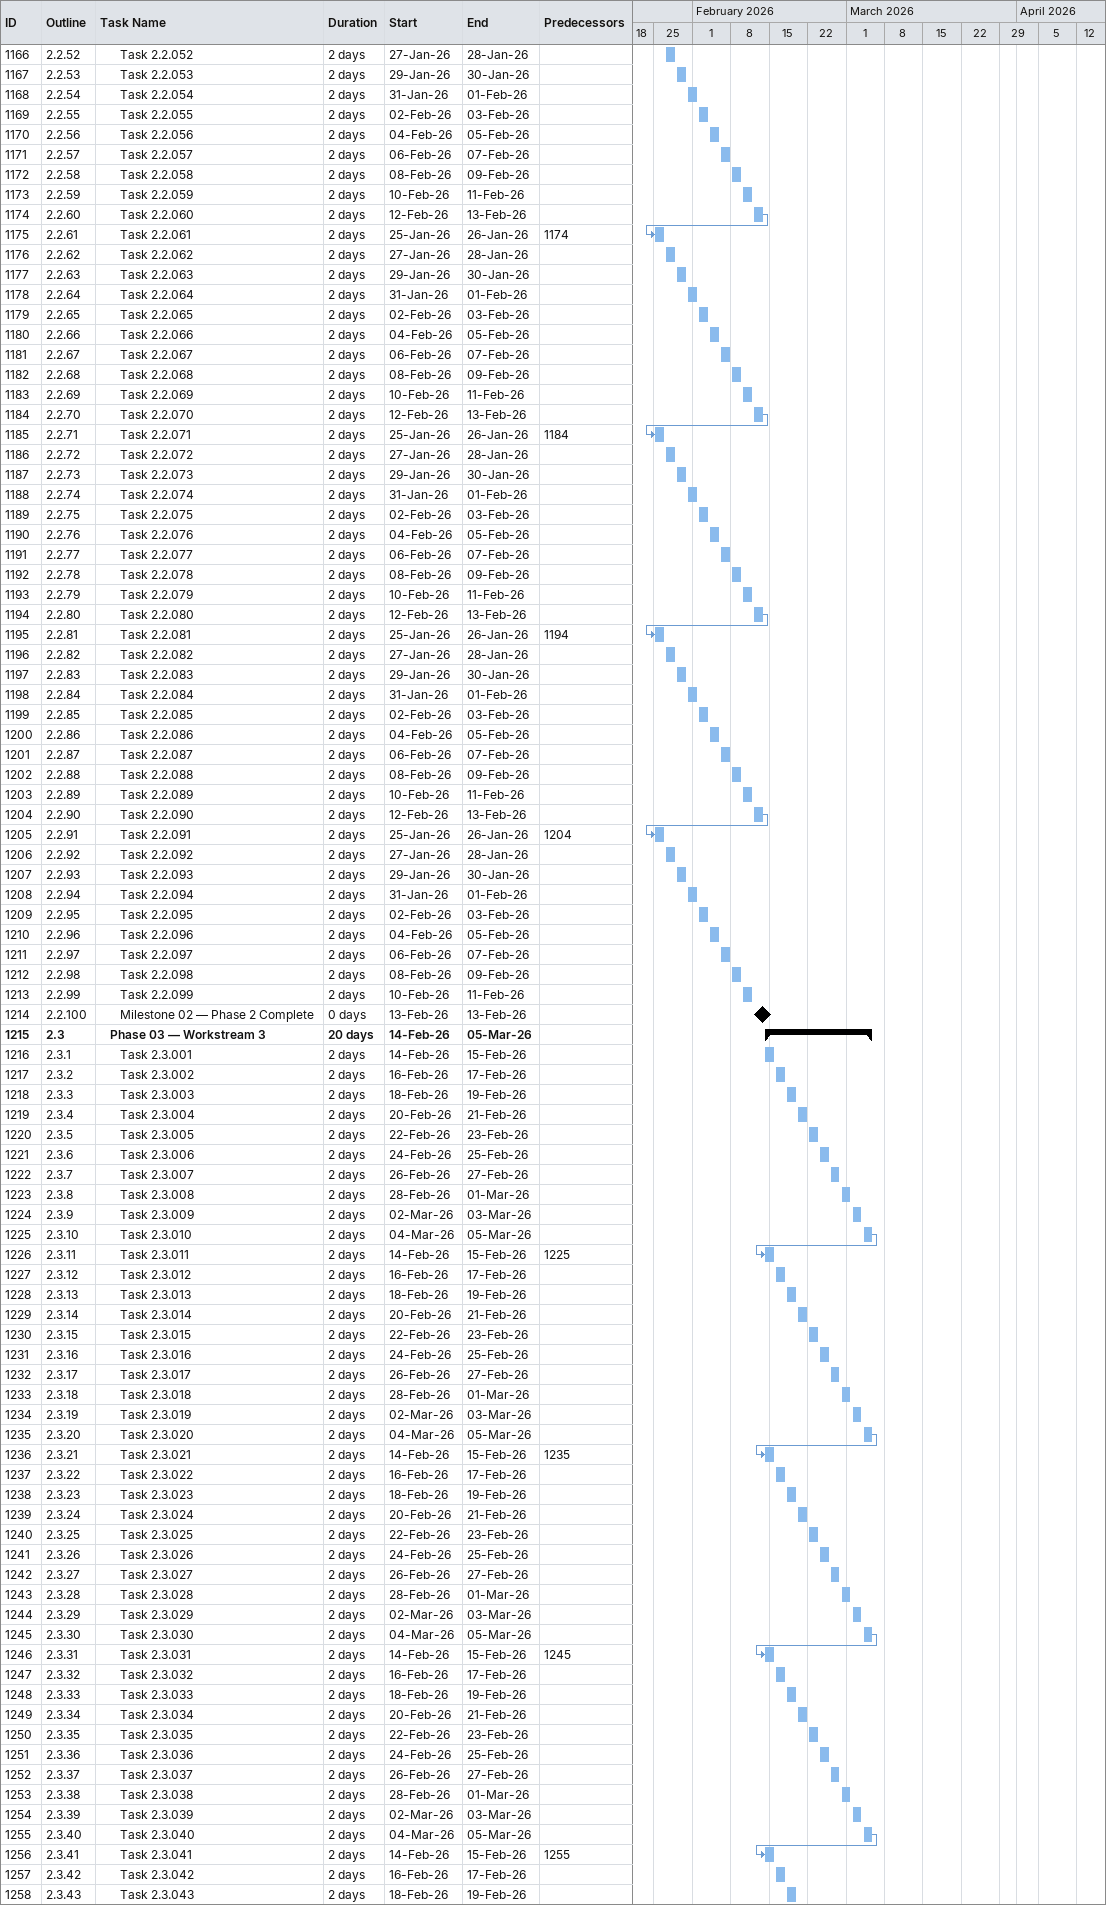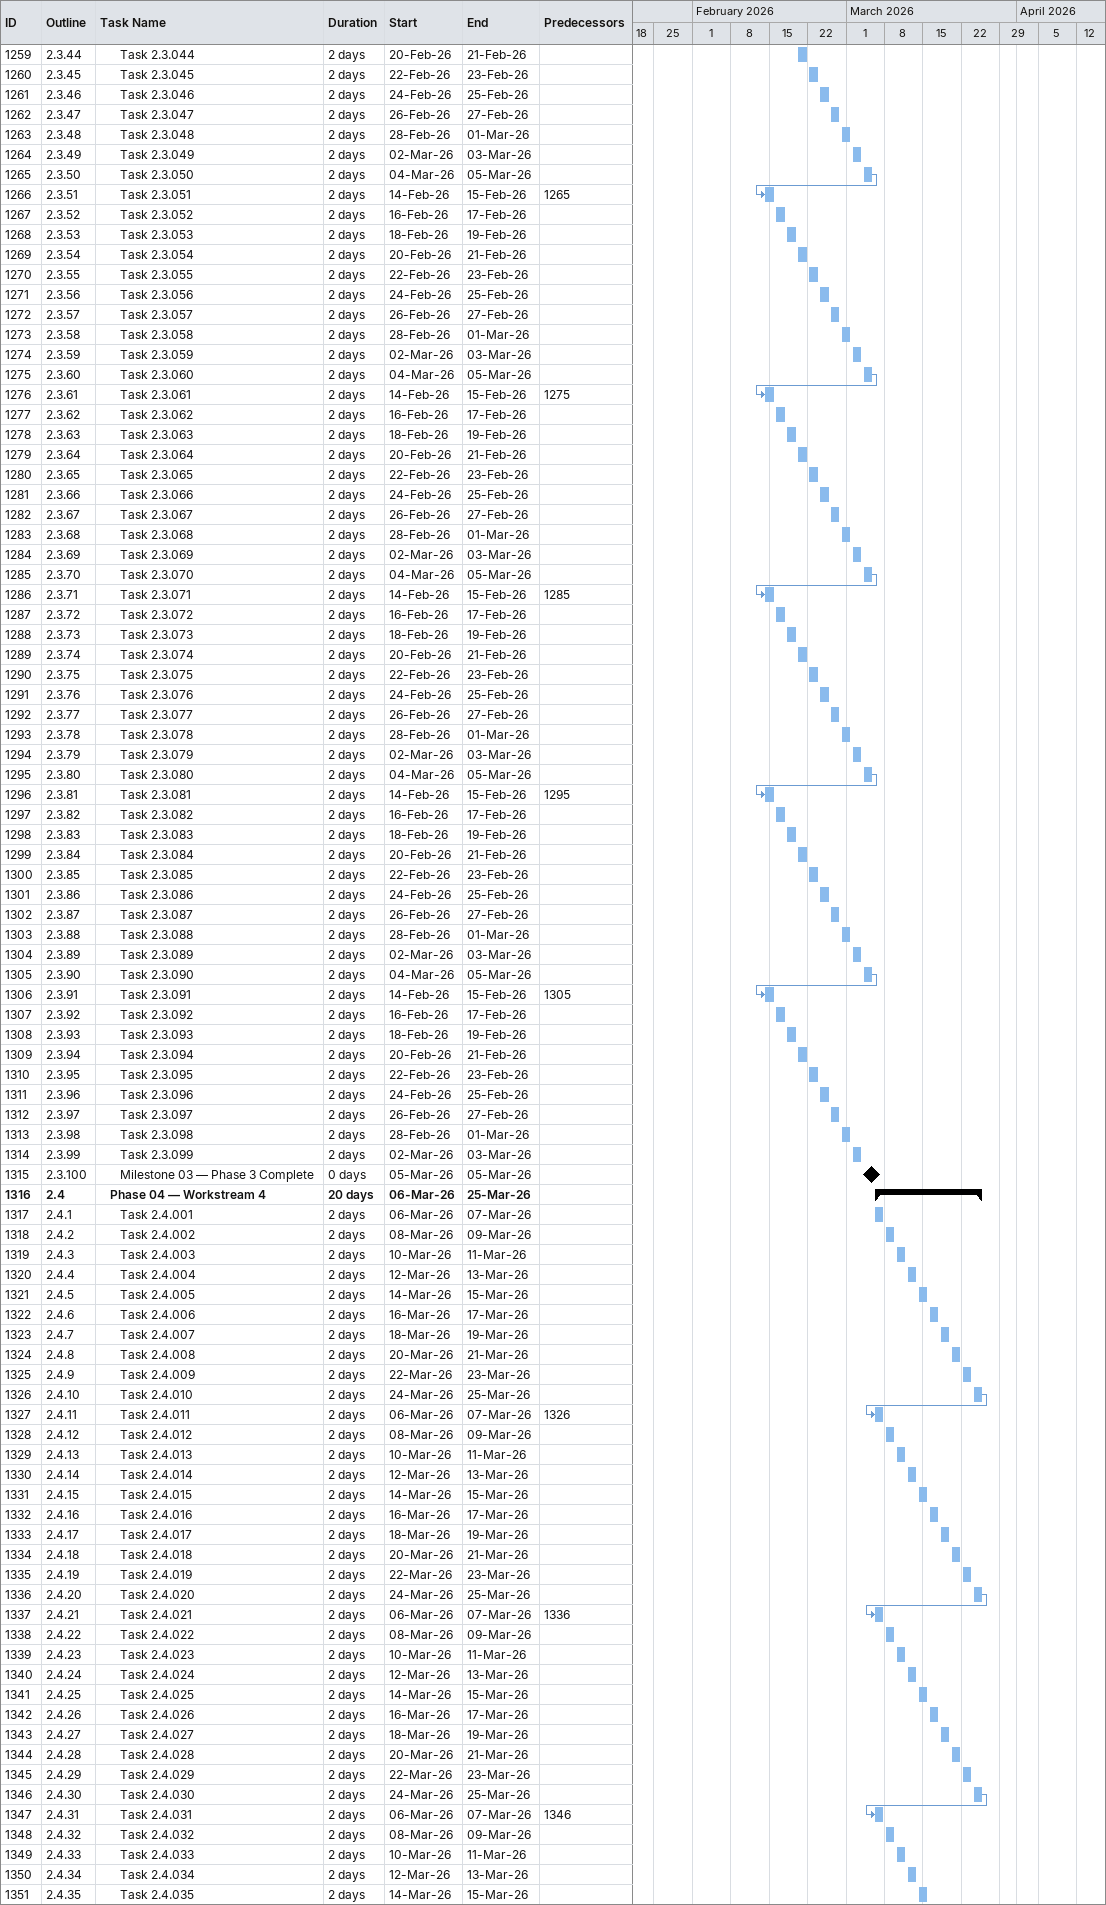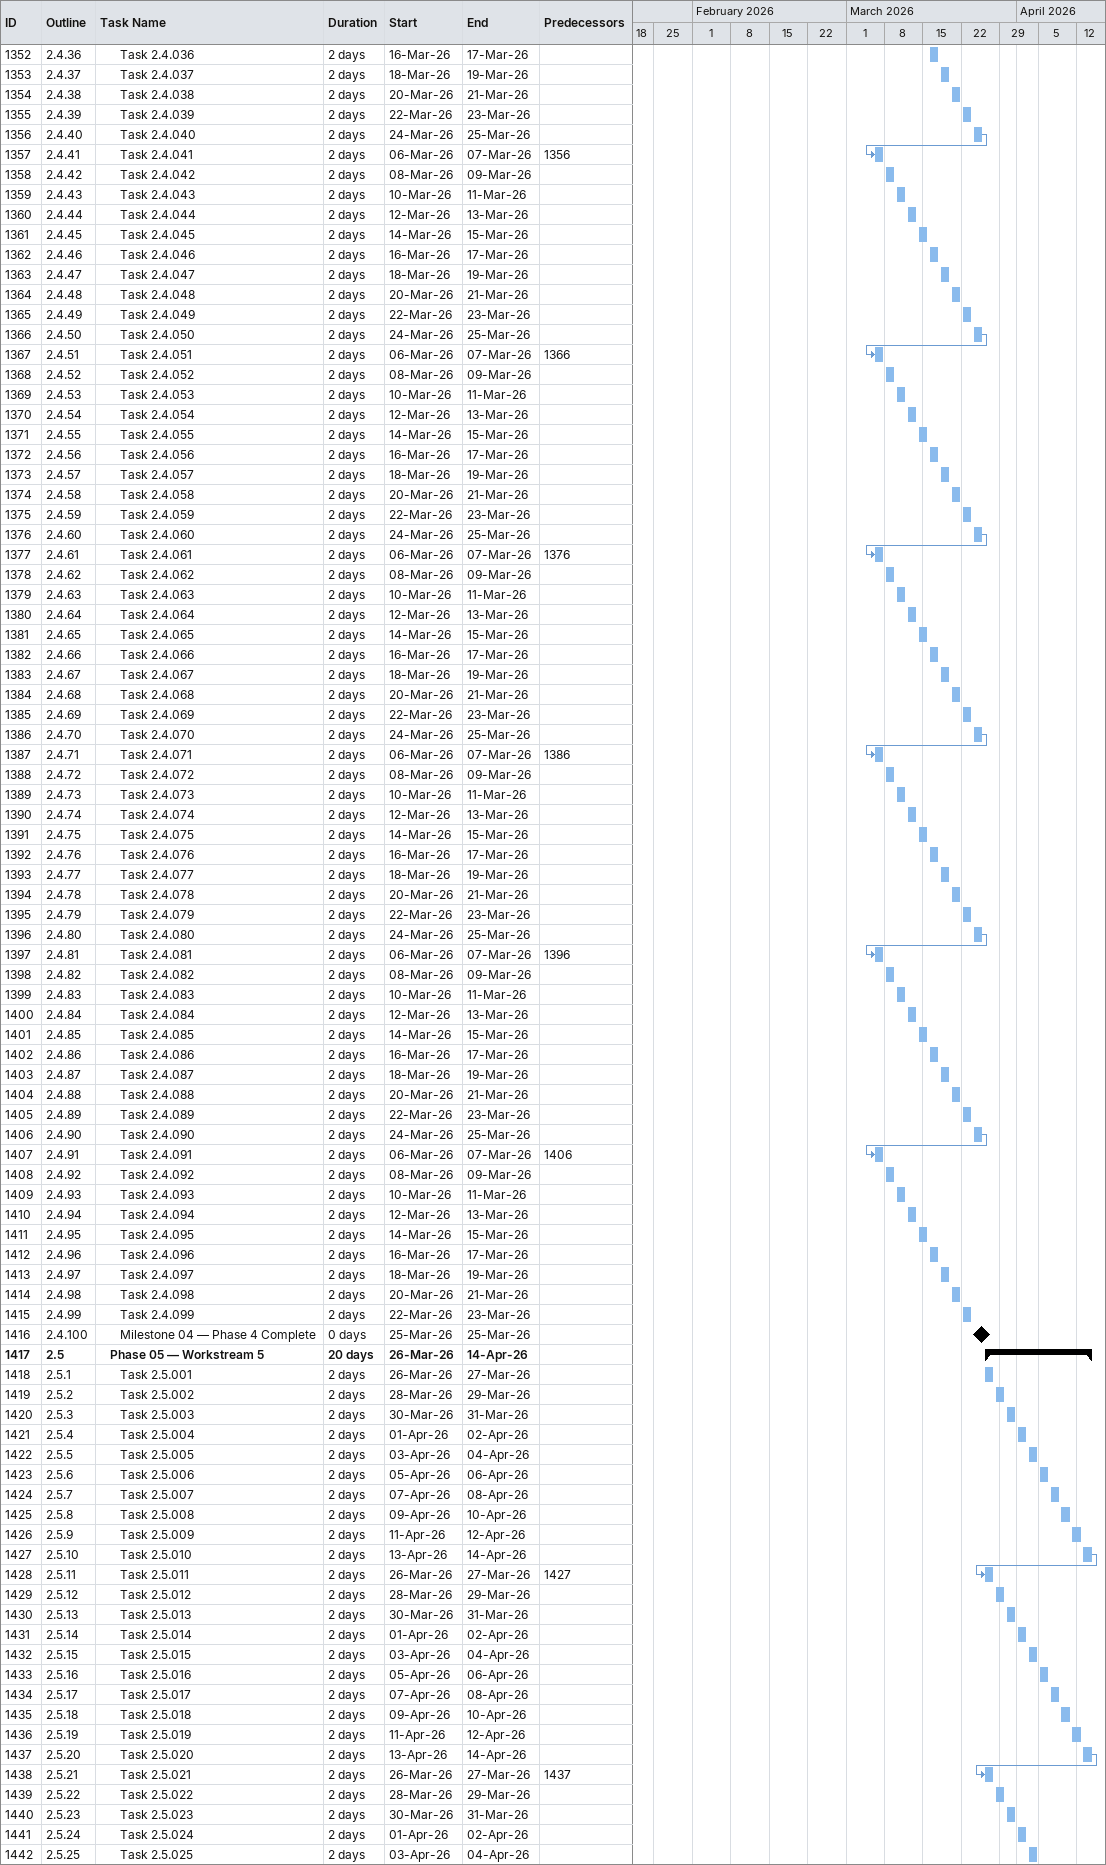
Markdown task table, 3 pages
| ID | WBS | Task | Duration | Start | Finish | Predecessors |
|---|---|---|---|---|---|---|
| 1166 | 2.2.52 | Task 2.2.052 | 2d | 2026-01-27 | 2026-01-28 |  |
| 1167 | 2.2.53 | Task 2.2.053 | 2d | 2026-01-29 | 2026-01-30 |  |
| 1168 | 2.2.54 | Task 2.2.054 | 2d | 2026-01-31 | 2026-02-01 |  |
| 1169 | 2.2.55 | Task 2.2.055 | 2d | 2026-02-02 | 2026-02-03 |  |
| 1170 | 2.2.56 | Task 2.2.056 | 2d | 2026-02-04 | 2026-02-05 |  |
| 1171 | 2.2.57 | Task 2.2.057 | 2d | 2026-02-06 | 2026-02-07 |  |
| 1172 | 2.2.58 | Task 2.2.058 | 2d | 2026-02-08 | 2026-02-09 |  |
| 1173 | 2.2.59 | Task 2.2.059 | 2d | 2026-02-10 | 2026-02-11 |  |
| 1174 | 2.2.60 | Task 2.2.060 | 2d | 2026-02-12 | 2026-02-13 |  |
| 1175 | 2.2.61 | Task 2.2.061 | 2d | 2026-01-25 | 2026-01-26 | 1174 |
| 1176 | 2.2.62 | Task 2.2.062 | 2d | 2026-01-27 | 2026-01-28 |  |
| 1177 | 2.2.63 | Task 2.2.063 | 2d | 2026-01-29 | 2026-01-30 |  |
| 1178 | 2.2.64 | Task 2.2.064 | 2d | 2026-01-31 | 2026-02-01 |  |
| 1179 | 2.2.65 | Task 2.2.065 | 2d | 2026-02-02 | 2026-02-03 |  |
| 1180 | 2.2.66 | Task 2.2.066 | 2d | 2026-02-04 | 2026-02-05 |  |
| 1181 | 2.2.67 | Task 2.2.067 | 2d | 2026-02-06 | 2026-02-07 |  |
| 1182 | 2.2.68 | Task 2.2.068 | 2d | 2026-02-08 | 2026-02-09 |  |
| 1183 | 2.2.69 | Task 2.2.069 | 2d | 2026-02-10 | 2026-02-11 |  |
| 1184 | 2.2.70 | Task 2.2.070 | 2d | 2026-02-12 | 2026-02-13 |  |
| 1185 | 2.2.71 | Task 2.2.071 | 2d | 2026-01-25 | 2026-01-26 | 1184 |
| 1186 | 2.2.72 | Task 2.2.072 | 2d | 2026-01-27 | 2026-01-28 |  |
| 1187 | 2.2.73 | Task 2.2.073 | 2d | 2026-01-29 | 2026-01-30 |  |
| 1188 | 2.2.74 | Task 2.2.074 | 2d | 2026-01-31 | 2026-02-01 |  |
| 1189 | 2.2.75 | Task 2.2.075 | 2d | 2026-02-02 | 2026-02-03 |  |
| 1190 | 2.2.76 | Task 2.2.076 | 2d | 2026-02-04 | 2026-02-05 |  |
| 1191 | 2.2.77 | Task 2.2.077 | 2d | 2026-02-06 | 2026-02-07 |  |
| 1192 | 2.2.78 | Task 2.2.078 | 2d | 2026-02-08 | 2026-02-09 |  |
| 1193 | 2.2.79 | Task 2.2.079 | 2d | 2026-02-10 | 2026-02-11 |  |
| 1194 | 2.2.80 | Task 2.2.080 | 2d | 2026-02-12 | 2026-02-13 |  |
| 1195 | 2.2.81 | Task 2.2.081 | 2d | 2026-01-25 | 2026-01-26 | 1194 |
| 1196 | 2.2.82 | Task 2.2.082 | 2d | 2026-01-27 | 2026-01-28 |  |
| 1197 | 2.2.83 | Task 2.2.083 | 2d | 2026-01-29 | 2026-01-30 |  |
| 1198 | 2.2.84 | Task 2.2.084 | 2d | 2026-01-31 | 2026-02-01 |  |
| 1199 | 2.2.85 | Task 2.2.085 | 2d | 2026-02-02 | 2026-02-03 |  |
| 1200 | 2.2.86 | Task 2.2.086 | 2d | 2026-02-04 | 2026-02-05 |  |
| 1201 | 2.2.87 | Task 2.2.087 | 2d | 2026-02-06 | 2026-02-07 |  |
| 1202 | 2.2.88 | Task 2.2.088 | 2d | 2026-02-08 | 2026-02-09 |  |
| 1203 | 2.2.89 | Task 2.2.089 | 2d | 2026-02-10 | 2026-02-11 |  |
| 1204 | 2.2.90 | Task 2.2.090 | 2d | 2026-02-12 | 2026-02-13 |  |
| 1205 | 2.2.91 | Task 2.2.091 | 2d | 2026-01-25 | 2026-01-26 | 1204 |
| 1206 | 2.2.92 | Task 2.2.092 | 2d | 2026-01-27 | 2026-01-28 |  |
| 1207 | 2.2.93 | Task 2.2.093 | 2d | 2026-01-29 | 2026-01-30 |  |
| 1208 | 2.2.94 | Task 2.2.094 | 2d | 2026-01-31 | 2026-02-01 |  |
| 1209 | 2.2.95 | Task 2.2.095 | 2d | 2026-02-02 | 2026-02-03 |  |
| 1210 | 2.2.96 | Task 2.2.096 | 2d | 2026-02-04 | 2026-02-05 |  |
| 1211 | 2.2.97 | Task 2.2.097 | 2d | 2026-02-06 | 2026-02-07 |  |
| 1212 | 2.2.98 | Task 2.2.098 | 2d | 2026-02-08 | 2026-02-09 |  |
| 1213 | 2.2.99 | Task 2.2.099 | 2d | 2026-02-10 | 2026-02-11 |  |
| 1214 | 2.2.100 | Milestone 02 — Phase 2 Complete | 0d | 2026-02-13 | 2026-02-13 |  |
| 1215 | 2.3 | **Phase 03 — Workstream 3** | 20d | 2026-02-14 | 2026-03-05 |  |
| 1216 | 2.3.1 | Task 2.3.001 | 2d | 2026-02-14 | 2026-02-15 |  |
| 1217 | 2.3.2 | Task 2.3.002 | 2d | 2026-02-16 | 2026-02-17 |  |
| 1218 | 2.3.3 | Task 2.3.003 | 2d | 2026-02-18 | 2026-02-19 |  |
| 1219 | 2.3.4 | Task 2.3.004 | 2d | 2026-02-20 | 2026-02-21 |  |
| 1220 | 2.3.5 | Task 2.3.005 | 2d | 2026-02-22 | 2026-02-23 |  |
| 1221 | 2.3.6 | Task 2.3.006 | 2d | 2026-02-24 | 2026-02-25 |  |
| 1222 | 2.3.7 | Task 2.3.007 | 2d | 2026-02-26 | 2026-02-27 |  |
| 1223 | 2.3.8 | Task 2.3.008 | 2d | 2026-02-28 | 2026-03-01 |  |
| 1224 | 2.3.9 | Task 2.3.009 | 2d | 2026-03-02 | 2026-03-03 |  |
| 1225 | 2.3.10 | Task 2.3.010 | 2d | 2026-03-04 | 2026-03-05 |  |
| 1226 | 2.3.11 | Task 2.3.011 | 2d | 2026-02-14 | 2026-02-15 | 1225 |
| 1227 | 2.3.12 | Task 2.3.012 | 2d | 2026-02-16 | 2026-02-17 |  |
| 1228 | 2.3.13 | Task 2.3.013 | 2d | 2026-02-18 | 2026-02-19 |  |
| 1229 | 2.3.14 | Task 2.3.014 | 2d | 2026-02-20 | 2026-02-21 |  |
| 1230 | 2.3.15 | Task 2.3.015 | 2d | 2026-02-22 | 2026-02-23 |  |
| 1231 | 2.3.16 | Task 2.3.016 | 2d | 2026-02-24 | 2026-02-25 |  |
| 1232 | 2.3.17 | Task 2.3.017 | 2d | 2026-02-26 | 2026-02-27 |  |
| 1233 | 2.3.18 | Task 2.3.018 | 2d | 2026-02-28 | 2026-03-01 |  |
| 1234 | 2.3.19 | Task 2.3.019 | 2d | 2026-03-02 | 2026-03-03 |  |
| 1235 | 2.3.20 | Task 2.3.020 | 2d | 2026-03-04 | 2026-03-05 |  |
| 1236 | 2.3.21 | Task 2.3.021 | 2d | 2026-02-14 | 2026-02-15 | 1235 |
| 1237 | 2.3.22 | Task 2.3.022 | 2d | 2026-02-16 | 2026-02-17 |  |
| 1238 | 2.3.23 | Task 2.3.023 | 2d | 2026-02-18 | 2026-02-19 |  |
| 1239 | 2.3.24 | Task 2.3.024 | 2d | 2026-02-20 | 2026-02-21 |  |
| 1240 | 2.3.25 | Task 2.3.025 | 2d | 2026-02-22 | 2026-02-23 |  |
| 1241 | 2.3.26 | Task 2.3.026 | 2d | 2026-02-24 | 2026-02-25 |  |
| 1242 | 2.3.27 | Task 2.3.027 | 2d | 2026-02-26 | 2026-02-27 |  |
| 1243 | 2.3.28 | Task 2.3.028 | 2d | 2026-02-28 | 2026-03-01 |  |
| 1244 | 2.3.29 | Task 2.3.029 | 2d | 2026-03-02 | 2026-03-03 |  |
| 1245 | 2.3.30 | Task 2.3.030 | 2d | 2026-03-04 | 2026-03-05 |  |
| 1246 | 2.3.31 | Task 2.3.031 | 2d | 2026-02-14 | 2026-02-15 | 1245 |
| 1247 | 2.3.32 | Task 2.3.032 | 2d | 2026-02-16 | 2026-02-17 |  |
| 1248 | 2.3.33 | Task 2.3.033 | 2d | 2026-02-18 | 2026-02-19 |  |
| 1249 | 2.3.34 | Task 2.3.034 | 2d | 2026-02-20 | 2026-02-21 |  |
| 1250 | 2.3.35 | Task 2.3.035 | 2d | 2026-02-22 | 2026-02-23 |  |
| 1251 | 2.3.36 | Task 2.3.036 | 2d | 2026-02-24 | 2026-02-25 |  |
| 1252 | 2.3.37 | Task 2.3.037 | 2d | 2026-02-26 | 2026-02-27 |  |
| 1253 | 2.3.38 | Task 2.3.038 | 2d | 2026-02-28 | 2026-03-01 |  |
| 1254 | 2.3.39 | Task 2.3.039 | 2d | 2026-03-02 | 2026-03-03 |  |
| 1255 | 2.3.40 | Task 2.3.040 | 2d | 2026-03-04 | 2026-03-05 |  |
| 1256 | 2.3.41 | Task 2.3.041 | 2d | 2026-02-14 | 2026-02-15 | 1255 |
| 1257 | 2.3.42 | Task 2.3.042 | 2d | 2026-02-16 | 2026-02-17 |  |
| 1258 | 2.3.43 | Task 2.3.043 | 2d | 2026-02-18 | 2026-02-19 |  |
| 1259 | 2.3.44 | Task 2.3.044 | 2d | 2026-02-20 | 2026-02-21 |  |
| 1260 | 2.3.45 | Task 2.3.045 | 2d | 2026-02-22 | 2026-02-23 |  |
| 1261 | 2.3.46 | Task 2.3.046 | 2d | 2026-02-24 | 2026-02-25 |  |
| 1262 | 2.3.47 | Task 2.3.047 | 2d | 2026-02-26 | 2026-02-27 |  |
| 1263 | 2.3.48 | Task 2.3.048 | 2d | 2026-02-28 | 2026-03-01 |  |
| 1264 | 2.3.49 | Task 2.3.049 | 2d | 2026-03-02 | 2026-03-03 |  |
| 1265 | 2.3.50 | Task 2.3.050 | 2d | 2026-03-04 | 2026-03-05 |  |
| 1266 | 2.3.51 | Task 2.3.051 | 2d | 2026-02-14 | 2026-02-15 | 1265 |
| 1267 | 2.3.52 | Task 2.3.052 | 2d | 2026-02-16 | 2026-02-17 |  |
| 1268 | 2.3.53 | Task 2.3.053 | 2d | 2026-02-18 | 2026-02-19 |  |
| 1269 | 2.3.54 | Task 2.3.054 | 2d | 2026-02-20 | 2026-02-21 |  |
| 1270 | 2.3.55 | Task 2.3.055 | 2d | 2026-02-22 | 2026-02-23 |  |
| 1271 | 2.3.56 | Task 2.3.056 | 2d | 2026-02-24 | 2026-02-25 |  |
| 1272 | 2.3.57 | Task 2.3.057 | 2d | 2026-02-26 | 2026-02-27 |  |
| 1273 | 2.3.58 | Task 2.3.058 | 2d | 2026-02-28 | 2026-03-01 |  |
| 1274 | 2.3.59 | Task 2.3.059 | 2d | 2026-03-02 | 2026-03-03 |  |
| 1275 | 2.3.60 | Task 2.3.060 | 2d | 2026-03-04 | 2026-03-05 |  |
| 1276 | 2.3.61 | Task 2.3.061 | 2d | 2026-02-14 | 2026-02-15 | 1275 |
| 1277 | 2.3.62 | Task 2.3.062 | 2d | 2026-02-16 | 2026-02-17 |  |
| 1278 | 2.3.63 | Task 2.3.063 | 2d | 2026-02-18 | 2026-02-19 |  |
| 1279 | 2.3.64 | Task 2.3.064 | 2d | 2026-02-20 | 2026-02-21 |  |
| 1280 | 2.3.65 | Task 2.3.065 | 2d | 2026-02-22 | 2026-02-23 |  |
| 1281 | 2.3.66 | Task 2.3.066 | 2d | 2026-02-24 | 2026-02-25 |  |
| 1282 | 2.3.67 | Task 2.3.067 | 2d | 2026-02-26 | 2026-02-27 |  |
| 1283 | 2.3.68 | Task 2.3.068 | 2d | 2026-02-28 | 2026-03-01 |  |
| 1284 | 2.3.69 | Task 2.3.069 | 2d | 2026-03-02 | 2026-03-03 |  |
| 1285 | 2.3.70 | Task 2.3.070 | 2d | 2026-03-04 | 2026-03-05 |  |
| 1286 | 2.3.71 | Task 2.3.071 | 2d | 2026-02-14 | 2026-02-15 | 1285 |
| 1287 | 2.3.72 | Task 2.3.072 | 2d | 2026-02-16 | 2026-02-17 |  |
| 1288 | 2.3.73 | Task 2.3.073 | 2d | 2026-02-18 | 2026-02-19 |  |
| 1289 | 2.3.74 | Task 2.3.074 | 2d | 2026-02-20 | 2026-02-21 |  |
| 1290 | 2.3.75 | Task 2.3.075 | 2d | 2026-02-22 | 2026-02-23 |  |
| 1291 | 2.3.76 | Task 2.3.076 | 2d | 2026-02-24 | 2026-02-25 |  |
| 1292 | 2.3.77 | Task 2.3.077 | 2d | 2026-02-26 | 2026-02-27 |  |
| 1293 | 2.3.78 | Task 2.3.078 | 2d | 2026-02-28 | 2026-03-01 |  |
| 1294 | 2.3.79 | Task 2.3.079 | 2d | 2026-03-02 | 2026-03-03 |  |
| 1295 | 2.3.80 | Task 2.3.080 | 2d | 2026-03-04 | 2026-03-05 |  |
| 1296 | 2.3.81 | Task 2.3.081 | 2d | 2026-02-14 | 2026-02-15 | 1295 |
| 1297 | 2.3.82 | Task 2.3.082 | 2d | 2026-02-16 | 2026-02-17 |  |
| 1298 | 2.3.83 | Task 2.3.083 | 2d | 2026-02-18 | 2026-02-19 |  |
| 1299 | 2.3.84 | Task 2.3.084 | 2d | 2026-02-20 | 2026-02-21 |  |
| 1300 | 2.3.85 | Task 2.3.085 | 2d | 2026-02-22 | 2026-02-23 |  |
| 1301 | 2.3.86 | Task 2.3.086 | 2d | 2026-02-24 | 2026-02-25 |  |
| 1302 | 2.3.87 | Task 2.3.087 | 2d | 2026-02-26 | 2026-02-27 |  |
| 1303 | 2.3.88 | Task 2.3.088 | 2d | 2026-02-28 | 2026-03-01 |  |
| 1304 | 2.3.89 | Task 2.3.089 | 2d | 2026-03-02 | 2026-03-03 |  |
| 1305 | 2.3.90 | Task 2.3.090 | 2d | 2026-03-04 | 2026-03-05 |  |
| 1306 | 2.3.91 | Task 2.3.091 | 2d | 2026-02-14 | 2026-02-15 | 1305 |
| 1307 | 2.3.92 | Task 2.3.092 | 2d | 2026-02-16 | 2026-02-17 |  |
| 1308 | 2.3.93 | Task 2.3.093 | 2d | 2026-02-18 | 2026-02-19 |  |
| 1309 | 2.3.94 | Task 2.3.094 | 2d | 2026-02-20 | 2026-02-21 |  |
| 1310 | 2.3.95 | Task 2.3.095 | 2d | 2026-02-22 | 2026-02-23 |  |
| 1311 | 2.3.96 | Task 2.3.096 | 2d | 2026-02-24 | 2026-02-25 |  |
| 1312 | 2.3.97 | Task 2.3.097 | 2d | 2026-02-26 | 2026-02-27 |  |
| 1313 | 2.3.98 | Task 2.3.098 | 2d | 2026-02-28 | 2026-03-01 |  |
| 1314 | 2.3.99 | Task 2.3.099 | 2d | 2026-03-02 | 2026-03-03 |  |
| 1315 | 2.3.100 | Milestone 03 — Phase 3 Complete | 0d | 2026-03-05 | 2026-03-05 |  |
| 1316 | 2.4 | **Phase 04 — Workstream 4** | 20d | 2026-03-06 | 2026-03-25 |  |
| 1317 | 2.4.1 | Task 2.4.001 | 2d | 2026-03-06 | 2026-03-07 |  |
| 1318 | 2.4.2 | Task 2.4.002 | 2d | 2026-03-08 | 2026-03-09 |  |
| 1319 | 2.4.3 | Task 2.4.003 | 2d | 2026-03-10 | 2026-03-11 |  |
| 1320 | 2.4.4 | Task 2.4.004 | 2d | 2026-03-12 | 2026-03-13 |  |
| 1321 | 2.4.5 | Task 2.4.005 | 2d | 2026-03-14 | 2026-03-15 |  |
| 1322 | 2.4.6 | Task 2.4.006 | 2d | 2026-03-16 | 2026-03-17 |  |
| 1323 | 2.4.7 | Task 2.4.007 | 2d | 2026-03-18 | 2026-03-19 |  |
| 1324 | 2.4.8 | Task 2.4.008 | 2d | 2026-03-20 | 2026-03-21 |  |
| 1325 | 2.4.9 | Task 2.4.009 | 2d | 2026-03-22 | 2026-03-23 |  |
| 1326 | 2.4.10 | Task 2.4.010 | 2d | 2026-03-24 | 2026-03-25 |  |
| 1327 | 2.4.11 | Task 2.4.011 | 2d | 2026-03-06 | 2026-03-07 | 1326 |
| 1328 | 2.4.12 | Task 2.4.012 | 2d | 2026-03-08 | 2026-03-09 |  |
| 1329 | 2.4.13 | Task 2.4.013 | 2d | 2026-03-10 | 2026-03-11 |  |
| 1330 | 2.4.14 | Task 2.4.014 | 2d | 2026-03-12 | 2026-03-13 |  |
| 1331 | 2.4.15 | Task 2.4.015 | 2d | 2026-03-14 | 2026-03-15 |  |
| 1332 | 2.4.16 | Task 2.4.016 | 2d | 2026-03-16 | 2026-03-17 |  |
| 1333 | 2.4.17 | Task 2.4.017 | 2d | 2026-03-18 | 2026-03-19 |  |
| 1334 | 2.4.18 | Task 2.4.018 | 2d | 2026-03-20 | 2026-03-21 |  |
| 1335 | 2.4.19 | Task 2.4.019 | 2d | 2026-03-22 | 2026-03-23 |  |
| 1336 | 2.4.20 | Task 2.4.020 | 2d | 2026-03-24 | 2026-03-25 |  |
| 1337 | 2.4.21 | Task 2.4.021 | 2d | 2026-03-06 | 2026-03-07 | 1336 |
| 1338 | 2.4.22 | Task 2.4.022 | 2d | 2026-03-08 | 2026-03-09 |  |
| 1339 | 2.4.23 | Task 2.4.023 | 2d | 2026-03-10 | 2026-03-11 |  |
| 1340 | 2.4.24 | Task 2.4.024 | 2d | 2026-03-12 | 2026-03-13 |  |
| 1341 | 2.4.25 | Task 2.4.025 | 2d | 2026-03-14 | 2026-03-15 |  |
| 1342 | 2.4.26 | Task 2.4.026 | 2d | 2026-03-16 | 2026-03-17 |  |
| 1343 | 2.4.27 | Task 2.4.027 | 2d | 2026-03-18 | 2026-03-19 |  |
| 1344 | 2.4.28 | Task 2.4.028 | 2d | 2026-03-20 | 2026-03-21 |  |
| 1345 | 2.4.29 | Task 2.4.029 | 2d | 2026-03-22 | 2026-03-23 |  |
| 1346 | 2.4.30 | Task 2.4.030 | 2d | 2026-03-24 | 2026-03-25 |  |
| 1347 | 2.4.31 | Task 2.4.031 | 2d | 2026-03-06 | 2026-03-07 | 1346 |
| 1348 | 2.4.32 | Task 2.4.032 | 2d | 2026-03-08 | 2026-03-09 |  |
| 1349 | 2.4.33 | Task 2.4.033 | 2d | 2026-03-10 | 2026-03-11 |  |
| 1350 | 2.4.34 | Task 2.4.034 | 2d | 2026-03-12 | 2026-03-13 |  |
| 1351 | 2.4.35 | Task 2.4.035 | 2d | 2026-03-14 | 2026-03-15 |  |
| 1352 | 2.4.36 | Task 2.4.036 | 2d | 2026-03-16 | 2026-03-17 |  |
| 1353 | 2.4.37 | Task 2.4.037 | 2d | 2026-03-18 | 2026-03-19 |  |
| 1354 | 2.4.38 | Task 2.4.038 | 2d | 2026-03-20 | 2026-03-21 |  |
| 1355 | 2.4.39 | Task 2.4.039 | 2d | 2026-03-22 | 2026-03-23 |  |
| 1356 | 2.4.40 | Task 2.4.040 | 2d | 2026-03-24 | 2026-03-25 |  |
| 1357 | 2.4.41 | Task 2.4.041 | 2d | 2026-03-06 | 2026-03-07 | 1356 |
| 1358 | 2.4.42 | Task 2.4.042 | 2d | 2026-03-08 | 2026-03-09 |  |
| 1359 | 2.4.43 | Task 2.4.043 | 2d | 2026-03-10 | 2026-03-11 |  |
| 1360 | 2.4.44 | Task 2.4.044 | 2d | 2026-03-12 | 2026-03-13 |  |
| 1361 | 2.4.45 | Task 2.4.045 | 2d | 2026-03-14 | 2026-03-15 |  |
| 1362 | 2.4.46 | Task 2.4.046 | 2d | 2026-03-16 | 2026-03-17 |  |
| 1363 | 2.4.47 | Task 2.4.047 | 2d | 2026-03-18 | 2026-03-19 |  |
| 1364 | 2.4.48 | Task 2.4.048 | 2d | 2026-03-20 | 2026-03-21 |  |
| 1365 | 2.4.49 | Task 2.4.049 | 2d | 2026-03-22 | 2026-03-23 |  |
| 1366 | 2.4.50 | Task 2.4.050 | 2d | 2026-03-24 | 2026-03-25 |  |
| 1367 | 2.4.51 | Task 2.4.051 | 2d | 2026-03-06 | 2026-03-07 | 1366 |
| 1368 | 2.4.52 | Task 2.4.052 | 2d | 2026-03-08 | 2026-03-09 |  |
| 1369 | 2.4.53 | Task 2.4.053 | 2d | 2026-03-10 | 2026-03-11 |  |
| 1370 | 2.4.54 | Task 2.4.054 | 2d | 2026-03-12 | 2026-03-13 |  |
| 1371 | 2.4.55 | Task 2.4.055 | 2d | 2026-03-14 | 2026-03-15 |  |
| 1372 | 2.4.56 | Task 2.4.056 | 2d | 2026-03-16 | 2026-03-17 |  |
| 1373 | 2.4.57 | Task 2.4.057 | 2d | 2026-03-18 | 2026-03-19 |  |
| 1374 | 2.4.58 | Task 2.4.058 | 2d | 2026-03-20 | 2026-03-21 |  |
| 1375 | 2.4.59 | Task 2.4.059 | 2d | 2026-03-22 | 2026-03-23 |  |
| 1376 | 2.4.60 | Task 2.4.060 | 2d | 2026-03-24 | 2026-03-25 |  |
| 1377 | 2.4.61 | Task 2.4.061 | 2d | 2026-03-06 | 2026-03-07 | 1376 |
| 1378 | 2.4.62 | Task 2.4.062 | 2d | 2026-03-08 | 2026-03-09 |  |
| 1379 | 2.4.63 | Task 2.4.063 | 2d | 2026-03-10 | 2026-03-11 |  |
| 1380 | 2.4.64 | Task 2.4.064 | 2d | 2026-03-12 | 2026-03-13 |  |
| 1381 | 2.4.65 | Task 2.4.065 | 2d | 2026-03-14 | 2026-03-15 |  |
| 1382 | 2.4.66 | Task 2.4.066 | 2d | 2026-03-16 | 2026-03-17 |  |
| 1383 | 2.4.67 | Task 2.4.067 | 2d | 2026-03-18 | 2026-03-19 |  |
| 1384 | 2.4.68 | Task 2.4.068 | 2d | 2026-03-20 | 2026-03-21 |  |
| 1385 | 2.4.69 | Task 2.4.069 | 2d | 2026-03-22 | 2026-03-23 |  |
| 1386 | 2.4.70 | Task 2.4.070 | 2d | 2026-03-24 | 2026-03-25 |  |
| 1387 | 2.4.71 | Task 2.4.071 | 2d | 2026-03-06 | 2026-03-07 | 1386 |
| 1388 | 2.4.72 | Task 2.4.072 | 2d | 2026-03-08 | 2026-03-09 |  |
| 1389 | 2.4.73 | Task 2.4.073 | 2d | 2026-03-10 | 2026-03-11 |  |
| 1390 | 2.4.74 | Task 2.4.074 | 2d | 2026-03-12 | 2026-03-13 |  |
| 1391 | 2.4.75 | Task 2.4.075 | 2d | 2026-03-14 | 2026-03-15 |  |
| 1392 | 2.4.76 | Task 2.4.076 | 2d | 2026-03-16 | 2026-03-17 |  |
| 1393 | 2.4.77 | Task 2.4.077 | 2d | 2026-03-18 | 2026-03-19 |  |
| 1394 | 2.4.78 | Task 2.4.078 | 2d | 2026-03-20 | 2026-03-21 |  |
| 1395 | 2.4.79 | Task 2.4.079 | 2d | 2026-03-22 | 2026-03-23 |  |
| 1396 | 2.4.80 | Task 2.4.080 | 2d | 2026-03-24 | 2026-03-25 |  |
| 1397 | 2.4.81 | Task 2.4.081 | 2d | 2026-03-06 | 2026-03-07 | 1396 |
| 1398 | 2.4.82 | Task 2.4.082 | 2d | 2026-03-08 | 2026-03-09 |  |
| 1399 | 2.4.83 | Task 2.4.083 | 2d | 2026-03-10 | 2026-03-11 |  |
| 1400 | 2.4.84 | Task 2.4.084 | 2d | 2026-03-12 | 2026-03-13 |  |
| 1401 | 2.4.85 | Task 2.4.085 | 2d | 2026-03-14 | 2026-03-15 |  |
| 1402 | 2.4.86 | Task 2.4.086 | 2d | 2026-03-16 | 2026-03-17 |  |
| 1403 | 2.4.87 | Task 2.4.087 | 2d | 2026-03-18 | 2026-03-19 |  |
| 1404 | 2.4.88 | Task 2.4.088 | 2d | 2026-03-20 | 2026-03-21 |  |
| 1405 | 2.4.89 | Task 2.4.089 | 2d | 2026-03-22 | 2026-03-23 |  |
| 1406 | 2.4.90 | Task 2.4.090 | 2d | 2026-03-24 | 2026-03-25 |  |
| 1407 | 2.4.91 | Task 2.4.091 | 2d | 2026-03-06 | 2026-03-07 | 1406 |
| 1408 | 2.4.92 | Task 2.4.092 | 2d | 2026-03-08 | 2026-03-09 |  |
| 1409 | 2.4.93 | Task 2.4.093 | 2d | 2026-03-10 | 2026-03-11 |  |
| 1410 | 2.4.94 | Task 2.4.094 | 2d | 2026-03-12 | 2026-03-13 |  |
| 1411 | 2.4.95 | Task 2.4.095 | 2d | 2026-03-14 | 2026-03-15 |  |
| 1412 | 2.4.96 | Task 2.4.096 | 2d | 2026-03-16 | 2026-03-17 |  |
| 1413 | 2.4.97 | Task 2.4.097 | 2d | 2026-03-18 | 2026-03-19 |  |
| 1414 | 2.4.98 | Task 2.4.098 | 2d | 2026-03-20 | 2026-03-21 |  |
| 1415 | 2.4.99 | Task 2.4.099 | 2d | 2026-03-22 | 2026-03-23 |  |
| 1416 | 2.4.100 | Milestone 04 — Phase 4 Complete | 0d | 2026-03-25 | 2026-03-25 |  |
| 1417 | 2.5 | **Phase 05 — Workstream 5** | 20d | 2026-03-26 | 2026-04-14 |  |
| 1418 | 2.5.1 | Task 2.5.001 | 2d | 2026-03-26 | 2026-03-27 |  |
| 1419 | 2.5.2 | Task 2.5.002 | 2d | 2026-03-28 | 2026-03-29 |  |
| 1420 | 2.5.3 | Task 2.5.003 | 2d | 2026-03-30 | 2026-03-31 |  |
| 1421 | 2.5.4 | Task 2.5.004 | 2d | 2026-04-01 | 2026-04-02 |  |
| 1422 | 2.5.5 | Task 2.5.005 | 2d | 2026-04-03 | 2026-04-04 |  |
| 1423 | 2.5.6 | Task 2.5.006 | 2d | 2026-04-05 | 2026-04-06 |  |
| 1424 | 2.5.7 | Task 2.5.007 | 2d | 2026-04-07 | 2026-04-08 |  |
| 1425 | 2.5.8 | Task 2.5.008 | 2d | 2026-04-09 | 2026-04-10 |  |
| 1426 | 2.5.9 | Task 2.5.009 | 2d | 2026-04-11 | 2026-04-12 |  |
| 1427 | 2.5.10 | Task 2.5.010 | 2d | 2026-04-13 | 2026-04-14 |  |
| 1428 | 2.5.11 | Task 2.5.011 | 2d | 2026-03-26 | 2026-03-27 | 1427 |
| 1429 | 2.5.12 | Task 2.5.012 | 2d | 2026-03-28 | 2026-03-29 |  |
| 1430 | 2.5.13 | Task 2.5.013 | 2d | 2026-03-30 | 2026-03-31 |  |
| 1431 | 2.5.14 | Task 2.5.014 | 2d | 2026-04-01 | 2026-04-02 |  |
| 1432 | 2.5.15 | Task 2.5.015 | 2d | 2026-04-03 | 2026-04-04 |  |
| 1433 | 2.5.16 | Task 2.5.016 | 2d | 2026-04-05 | 2026-04-06 |  |
| 1434 | 2.5.17 | Task 2.5.017 | 2d | 2026-04-07 | 2026-04-08 |  |
| 1435 | 2.5.18 | Task 2.5.018 | 2d | 2026-04-09 | 2026-04-10 |  |
| 1436 | 2.5.19 | Task 2.5.019 | 2d | 2026-04-11 | 2026-04-12 |  |
| 1437 | 2.5.20 | Task 2.5.020 | 2d | 2026-04-13 | 2026-04-14 |  |
| 1438 | 2.5.21 | Task 2.5.021 | 2d | 2026-03-26 | 2026-03-27 | 1437 |
| 1439 | 2.5.22 | Task 2.5.022 | 2d | 2026-03-28 | 2026-03-29 |  |
| 1440 | 2.5.23 | Task 2.5.023 | 2d | 2026-03-30 | 2026-03-31 |  |
| 1441 | 2.5.24 | Task 2.5.024 | 2d | 2026-04-01 | 2026-04-02 |  |
| 1442 | 2.5.25 | Task 2.5.025 | 2d | 2026-04-03 | 2026-04-04 |  |
